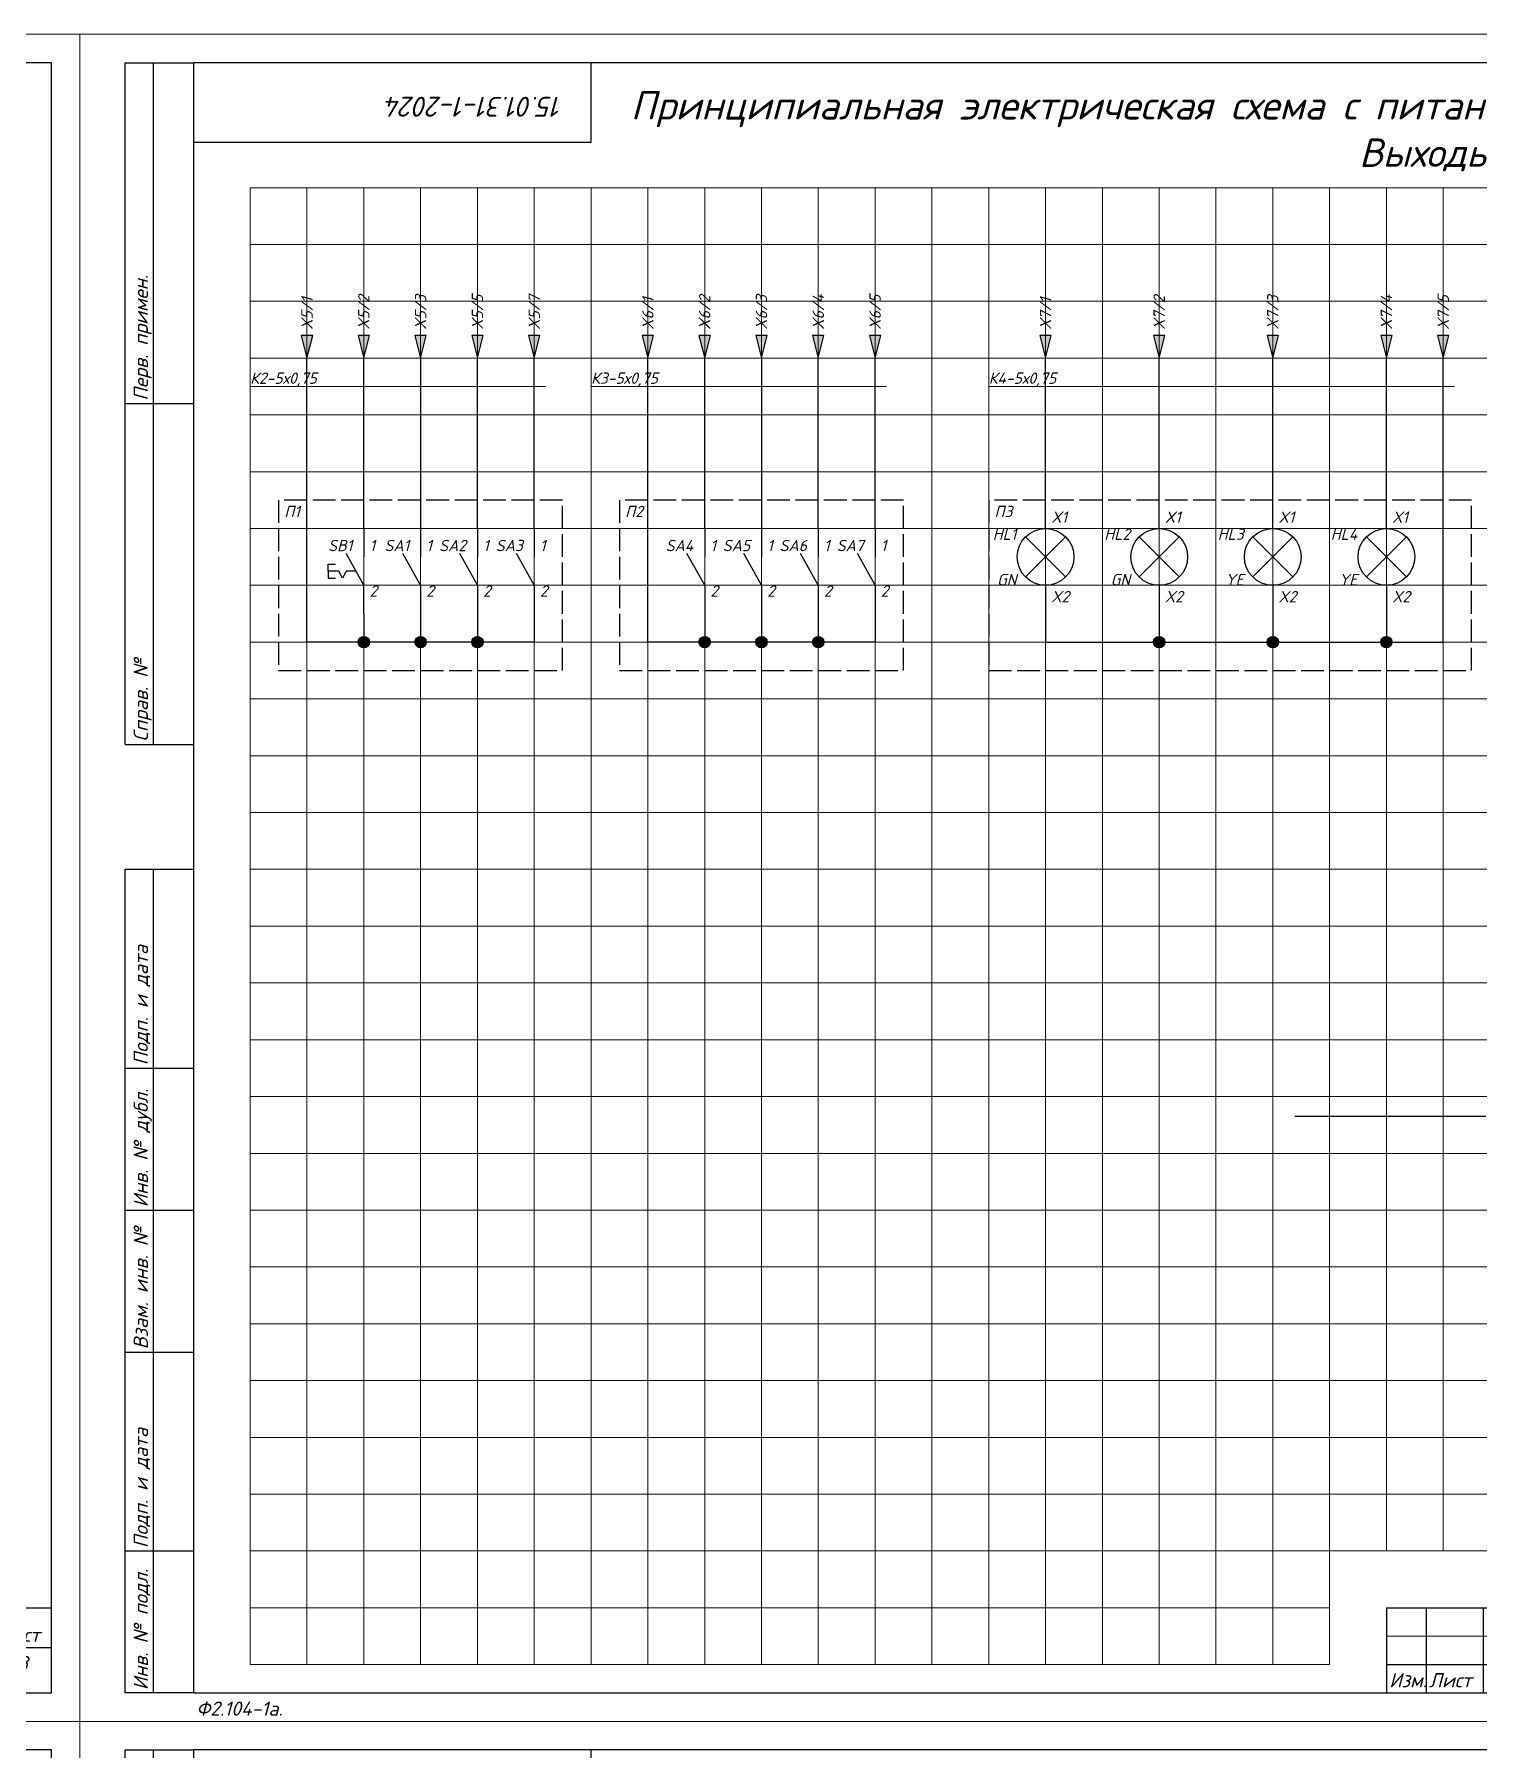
# Model space of a CAD drawing. Header units: millimetres. Extents: x 0 to 53000, y -591 to 24400.
# Drawn here: x 9672 to 9926.2, y 295 to 597 of the extents above; entities that cross this region are included whole.
import ezdxf
from ezdxf.enums import TextEntityAlignment as Align

# ---------------------------------------------------------------- set-up
doc = ezdxf.new("R2010")
doc.units = ezdxf.units.MM
doc.linetypes.add('Ш4х1_Гост_ЕСКД', pattern=[5, 4, -1])
for name, color, linetype, lineweight in [('4', 4, 'Continuous', 15), ('Основная', 7, 'Continuous', 30), ('Тонкая для кабелей', 7, 'Continuous', 15), ('Штриховая', 7, 'Ш4х1_Гост_ЕСКД', 30)]:
    doc.layers.add(name, color=color, linetype=linetype, lineweight=lineweight)
doc.layers.add('Привязки', color=2, linetype='Continuous', lineweight=0, plot=False, transparency=0.8)
doc.layers.add('рамка', color=253, linetype='Continuous', lineweight=5, transparency=0.8)
doc.styles.add('текст', font='isocpeui.ttf')

# ---------------------------------------------------------------- blocks, each defined once
blk = doc.blocks.new('*U110')
for p, q in [((8, 232), (8, 292)), ((8, 292), (20, 292)), ((13, 232), (13, 292)), ((90, 292), (90, 292)), ((90, 292), (90, 292)), ((90, 278), (90, 292)), ((90, 292), (90, 292)), ((90, 292), (90, 292)), ((90, 292), (90, 292)), ((20, 278), (90, 278)), ((8, 232), (20, 232)), ((8, 172), (8, 232)), ((13, 172), (13, 232)), ((8, 172), (20, 172)), ((8, 115), (8, 150)), ((8, 150), (20, 150)), ((13, 115), (13, 150)), ((8, 90), (8, 115)), ((8, 115), (20, 115)), ((13, 90), (13, 115)), ((8, 65), (8, 90)), ((8, 90), (20, 90)), ((13, 65), (13, 90)), ((8, 30), (8, 65)), ((8, 65), (20, 65)), ((13, 30), (13, 65)), ((8, 5), (8, 30)), ((8, 30), (20, 30)), ((13, 5), (13, 30)), ((230, 20), (415, 20)), ((230, 20), (230, 5)), ((237, 20), (237, 5)), ((247, 20), (247, 5)), ((270, 20), (270, 5)), ((285, 20), (285, 5)), ((295, 20), (295, 5)), ((405, 20), (405, 5)), ((415, 20), (415, 20)), ((415, 20), (415, 20)), ((405, 13), (415, 13)), ((230, 10), (295, 10)), ((20, 5), (8, 5)), ((230, 5), (295, 5)), ((415, 5), (415, 5)), ((415, 5), (415, 5)), ((415, 5), (415, 5)), ((415, 5), (415, 5)), ((415, 5), (415, 5)), ((415, 5), (415, 5)), ((415, 5), (415, 5))]:
    blk.add_line(p, q)
blk.add_lwpolyline([(20, 5), (415, 5), (415, 292), (20, 292)], close=True)
at = {"layer": '4'}
for p, q in [((230, 15), (295, 15)), ((415, 5), (415, 5)), ((415, 5), (415, 5)), ((415, 5), (415, 5)), ((415, 5), (415, 5)), ((415, 5), (415, 5)), ((415, 5), (415, 5)), ((415, 5), (415, 5)), ((415, 5), (415, 5)), ((415, 5), (415, 5))]:
    blk.add_line(p, q, dxfattribs=at)
at = {"layer": 'Привязки'}
blk.add_lwpolyline([(0, 0), (420, 0), (420, 297), (0, 297)], close=True, dxfattribs=at)
at = {"layer": 'рамка'}
blk.add_lwpolyline([(0, 297), (420, 297), (420, 0), (0, 0)], close=True, dxfattribs=at)
at = {"style": 'текст'}
for s, p in [('Перв. примен.', (12, 232.5)), ('Справ. №', (12, 172.5)), ('Подп. и дата', (12, 115.5)), ('Инв. № дубл.', (12, 90.5)), ('Взам. инв. №', (12, 65.5)), ('Подп. и дата', (12, 30.5)), ('Инв. № подл.', (12, 5.5))]:
    blk.add_text(s, height=2.5, rotation=90, dxfattribs=at).set_placement(p)
for s, height, p in [('Лист', 2.5, (405.5, 14)), ('Изм.', 2.5, (230.5, 6)), ('Лист', 2.5, (237.5, 6)), ('№ Докум.', 2.5, (247.5, 6)), ('Подп.', 2.5, (270.5, 6)), ('Дата', 2.5, (285.5, 6)), ('Ф2.104-1.', 0.005, (20, 4.99)), ('Ф2.104-1а.', 2.5, (20.5, 1)), ('Формат', 2.5, (365.5, 1)), ('А3', 2.5, (380.5, 1)), ('Разраб.', 0.0000135, (415, 5)), ('Пров.', 0.0000135, (415, 5)), ('Т.контр.', 0.0000135, (415, 5)), ('Н.контр.', 0.0000135, (415, 5)), ('Утв.', 0.0000135, (415, 5)), ('Лит.', 0.0000135, (415, 5)), ('Масса', 0.0000135, (415, 5)), ('Масштаб', 0.0000135, (415, 5)), ('Листов', 0.0000135, (415, 5)), ('А4', 0.025, (419.61, 0.01)), ('А2', 0.00833, (419.87, 0)), ('А1', 0.00625, (419.9, 0)), ('А0', 0.005, (419.92, 0))]:
    blk.add_text(s, height=height, dxfattribs=at).set_placement(p)
for tag, p, height in [('12', (90, 292), 0.00000373), ('13', (90, 292), 0.00000373), ('27', (90, 292), 0.00000522), ('29', (105, 249), 3.5), ('ИЗМ2', (230.5, 16), 2.5), ('ЛИСТИЗМ2', (237.5, 16), 2.5), ('№ДОКУМИЗМ2', (247.5, 16), 2.5), ('28', (415, 20), 0.0000438), ('ОБОЗНАЧЕНИЕ', (300, 11), 5), ('ИЗМ1', (230.5, 11), 2.5), ('ЛИСТИЗМ1', (237.5, 11), 2.5), ('№ДОКУМИЗМ1', (247.5, 11), 2.5), ('ПОДПИЗМ1', (270.5, 11), 2.5), ('ДАТАИЗМ1', (285.5, 11), 2.5), ('ДАТАНКОНТР', (285.5, 11), 2.5), ('ДАТАУТВ', (285.5, 6), 2.5), ('РАЗРАБ', (415, 5), 0.0000135), ('ЛИСТОВ', (415, 5), 0.0000135), ('ПРОВ', (415, 5), 0.0000135), ('ТКОНТР', (415, 5), 0.0000135), ('НКОНТР', (415, 5), 0.0000135), ('УТВ', (415, 5), 0.0000135), ('10', (415, 5), 0.0000135), ('11', (415, 5), 0.0000135), ('ПОДПИЗМ2', (415, 5), 0.0000135), ('ДАТАИЗМ2', (415, 5), 0.0000135), ('ИЗМ3', (415, 5), 0.0000135), ('ЛИСТИЗМ3', (415, 5), 0.0000135), ('№ДОКУМИЗМ3', (415, 5), 0.0000135), ('ПОДПИЗМ3', (415, 5), 0.0000135), ('ДАТАИЗМ3', (415, 5), 0.0000135), ('ИЗМ4', (415, 5), 0.0000135), ('ЛИСТИЗМ4', (415, 5), 0.0000135), ('№ДОКУМИЗМ4', (415, 5), 0.0000135), ('ПОДПИЗМ4', (415, 5), 0.0000135), ('ДАТАИЗМ4', (415, 5), 0.0000135), ('ДАТАРАЗРАБ', (415, 5), 0.0000135), ('ДАТАПРОВ', (415, 5), 0.0000135), ('ДАТАТКОНТР', (415, 5), 0.0000135)]:
    blk.add_attdef(tag, p, '', height=height, dxfattribs=at)
for tag, p, height, rotation in [('ОБОЗНАЧЕНИЕ-ВЕРХ', (85, 286), 3.5, 180), ('ПРИМЕНЯЕМОСТЬ', (19, 232.5), 2.5, 90), ('СПРАВ№', (19, 172.5), 2.5, 90), ('ДАТАУЧЁТАДУБЛ', (19, 115.5), 2.5, 90), ('ИНВ№ДУБЛ', (19, 90.5), 2.5, 90), ('ВЗАМИНВ№', (19, 65.5), 2.5, 90), ('ДАТАУЧЁТА', (19, 30.5), 2.5, 90), ('ИНВ№ПОДЛ', (19, 5.5), 2.5, 90)]:
    blk.add_attdef(tag, p, '', height=height, rotation=rotation, dxfattribs=at)
blk.add_attdef('30', text='', height=5, dxfattribs=at).set_placement((355, 34), align=Align.MIDDLE)
for tag, height, p in [('ЛИСТ', 2.5, (410, 9)), ('НАИМЕНОВАНИЕ1', 0.000027, (415, 5)), ('НАИМЕНОВАНИЕ2', 0.0000189, (415, 5)), ('НАИМЕНОВАНИЕ3', 0.0000189, (415, 5)), ('НАИМЕНОВАНИЕ4', 0.0000135, (415, 5)), ('МАССА', 0.0000189, (415, 5)), ('МАСШТАБ', 0.0000189, (415, 5)), ('МАТЕРИАЛ1', 0.0000135, (415, 5)), ('МАТЕРИАЛ2', 0.0000135, (415, 5)), ('МАТЕРИАЛ3', 0.0000135, (415, 5)), ('ПРЕДПРИЯТИЕ1', 0.0000189, (415, 5)), ('ПРЕДПРИЯТИЕ2', 0.0000189, (415, 5)), ('ПРЕДПРИЯТИЕ3', 0.0000189, (415, 5))]:
    blk.add_attdef(tag, text='', height=height, dxfattribs=at).set_placement(p, align=Align.CENTER)
for tag in ['ЛИТЕРА', 'ЛИТЕРА2', 'ЛИТЕРА3']:
    blk.add_attdef(tag, text='', height=0.0000135, dxfattribs=at).set_placement((415, 5), align=Align.RIGHT)
for tag in ['ИНДЕКС', 'ИНДЕКС2', 'ИНДЕКС3']:
    blk.add_attdef(tag, text='', height=0.0000135, dxfattribs=at).set_placement((415, 5), align=Align.TOP_LEFT)
blk = doc.blocks.new('КПИ 2-2.5 серая')
at = {"layer": 'Основная', "true_color": 0x939598}
h = blk.add_hatch(dxfattribs=at)
h.set_pattern_fill('AR-B816', color=252)
h.paths.add_polyline_path([(2283.68, 559.35), (2288.88, 559.35), (2288.88, 608.65), (2283.68, 608.65)])
h.paths.add_polyline_path([(2286.28, 587), (2287.86, 587), (2287.86, 584), (2287.86, 581), (2286.28, 581), (2284.71, 581), (2284.71, 584), (2284.71, 587)], flags=16)
h.paths.add_polyline_path([(2285.28, 596.82), (2285.28, 598.82), (2287.28, 598.82), (2287.28, 596.82)], flags=16)
h.paths.add_polyline_path([(2284.87, 603.24, -1), (2287.7, 603.24, -1)], flags=16)
h.paths.add_polyline_path([(2285.28, 571.18), (2287.28, 571.18), (2287.28, 569.18), (2285.28, 569.18)], flags=16)
h.paths.add_polyline_path([(2287.7, 564.76, -1), (2284.87, 564.76, -1)], flags=16)
blk = doc.blocks.new('КПИ 2-1.5 красная')
at = {"layer": 'Основная'}
h = blk.add_hatch(dxfattribs=at)
h.set_pattern_fill('AR-B816', color=1)
h.paths.add_polyline_path([(2253.48, 559.35), (2257.68, 559.35), (2257.68, 608.65), (2253.48, 608.65)])
h.paths.add_polyline_path([(2255.58, 587), (2257.16, 587), (2257.16, 584), (2257.16, 581), (2255.58, 581), (2254.01, 581), (2254.01, 584), (2254.01, 587)], flags=16)
h.paths.add_polyline_path([(2254.58, 596.82), (2254.58, 598.82), (2256.58, 598.82), (2256.58, 596.82)], flags=16)
h.paths.add_polyline_path([(2254.16, 603.24, -1), (2257, 603.24, -1)], flags=16)
h.paths.add_polyline_path([(2256.58, 571.18), (2256.58, 569.18), (2254.58, 569.18), (2254.58, 571.18)], flags=16)
h.paths.add_polyline_path([(2257, 564.76, -1), (2254.16, 564.76, -1)], flags=16)
at = {"style": 'текст'}
blk.add_attdef('№', text='', height=3, dxfattribs=at).set_placement((2, 9), align=Align.MIDDLE_CENTER)

msp = doc.modelspace()

# ---------------------------------------------------------------- hatches: boundary and pattern name
at = {"layer": 'Основная'}
h = msp.add_hatch(color=256, dxfattribs=at)
h.dxf.hatch_style = 1
h.paths.add_polyline_path([(9720, 540), (9721, 544), (9720, 544)])
h.paths.add_polyline_path([(9720, 540), (9720, 544), (9719, 544)])
h = msp.add_hatch(color=256, dxfattribs=at)
h.dxf.hatch_style = 1
h.paths.add_polyline_path([(9730, 540), (9731, 544), (9730, 544)])
h.paths.add_polyline_path([(9730, 540), (9730, 544), (9729, 544)])
h = msp.add_hatch(color=256, dxfattribs=at)
h.dxf.hatch_style = 1
h.paths.add_polyline_path([(9740, 540), (9741, 544), (9740, 544)])
h.paths.add_polyline_path([(9740, 540), (9740, 544), (9739, 544)])
h = msp.add_hatch(color=256, dxfattribs=at)
h.dxf.hatch_style = 1
h.paths.add_polyline_path([(9750, 540), (9751, 544), (9750, 544)])
h.paths.add_polyline_path([(9750, 540), (9750, 544), (9749, 544)])
h = msp.add_hatch(color=256, dxfattribs=at)
h.dxf.hatch_style = 1
h.paths.add_polyline_path([(9760, 540), (9761, 544), (9760, 544)])
h.paths.add_polyline_path([(9760, 540), (9760, 544), (9759, 544)])
h = msp.add_hatch(color=256, dxfattribs=at)
h.dxf.hatch_style = 1
h.paths.add_polyline_path([(9780, 540), (9781, 544), (9780, 544)])
h.paths.add_polyline_path([(9780, 540), (9780, 544), (9779, 544)])
h = msp.add_hatch(color=256, dxfattribs=at)
h.dxf.hatch_style = 1
h.paths.add_polyline_path([(9790, 540), (9791, 544), (9790, 544)])
h.paths.add_polyline_path([(9790, 540), (9790, 544), (9789, 544)])
h = msp.add_hatch(color=256, dxfattribs=at)
h.dxf.hatch_style = 1
h.paths.add_polyline_path([(9800, 540), (9801, 544), (9800, 544)])
h.paths.add_polyline_path([(9800, 540), (9800, 544), (9799, 544)])
h = msp.add_hatch(color=256, dxfattribs=at)
h.dxf.hatch_style = 1
h.paths.add_polyline_path([(9810, 540), (9811, 544), (9810, 544)])
h.paths.add_polyline_path([(9810, 540), (9810, 544), (9809, 544)])
h = msp.add_hatch(color=256, dxfattribs=at)
h.dxf.hatch_style = 1
h.paths.add_polyline_path([(9820, 540), (9821, 544), (9820, 544)])
h.paths.add_polyline_path([(9820, 540), (9820, 544), (9819, 544)])
h = msp.add_hatch(color=256, dxfattribs=at)
h.dxf.hatch_style = 1
h.paths.add_polyline_path([(9850, 540), (9851, 544), (9850, 544)])
h.paths.add_polyline_path([(9850, 540), (9850, 544), (9849, 544)])
h = msp.add_hatch(color=256, dxfattribs=at)
h.dxf.hatch_style = 1
h.paths.add_polyline_path([(9870, 540), (9871, 544), (9870, 544)])
h.paths.add_polyline_path([(9870, 540), (9870, 544), (9869, 544)])
h = msp.add_hatch(color=256, dxfattribs=at)
h.dxf.hatch_style = 1
h.paths.add_polyline_path([(9890, 540), (9891, 544), (9890, 544)])
h.paths.add_polyline_path([(9890, 540), (9890, 544), (9889, 544)])
h = msp.add_hatch(color=256, dxfattribs=at)
h.dxf.hatch_style = 1
h.paths.add_polyline_path([(9910, 540), (9911, 544), (9910, 544)])
h.paths.add_polyline_path([(9910, 540), (9910, 544), (9909, 544)])
h = msp.add_hatch(color=256, dxfattribs=at)
h.dxf.hatch_style = 1
h.paths.add_polyline_path([(9920, 540), (9921, 544), (9920, 544)])
h.paths.add_polyline_path([(9920, 540), (9920, 544), (9919, 544)])
h = msp.add_hatch(color=256, dxfattribs=at)
h.dxf.hatch_style = 1
h.paths.add_polyline_path([(9730, 490), (9730, 491, 0.414213562), (9729, 490)])
h.paths.add_polyline_path([(9731, 490, 0.414213562), (9730, 491), (9730, 490)])
h.paths.add_polyline_path([(9729, 490, 0.414213562), (9730, 489), (9730, 490)])
h.paths.add_polyline_path([(9730, 490), (9730, 489, 0.414213562), (9731, 490)])
h = msp.add_hatch(color=256, dxfattribs=at)
h.dxf.hatch_style = 1
h.paths.add_polyline_path([(9740, 490), (9740, 491, 0.414213562), (9739, 490)])
h.paths.add_polyline_path([(9741, 490, 0.414213562), (9740, 491), (9740, 490)])
h.paths.add_polyline_path([(9739, 490, 0.414213562), (9740, 489), (9740, 490)])
h.paths.add_polyline_path([(9740, 490), (9740, 489, 0.414213562), (9741, 490)])
h = msp.add_hatch(color=256, dxfattribs=at)
h.dxf.hatch_style = 1
h.paths.add_polyline_path([(9750, 490), (9750, 491, 0.414213562), (9749, 490)])
h.paths.add_polyline_path([(9751, 490, 0.414213562), (9750, 491), (9750, 490)])
h.paths.add_polyline_path([(9749, 490, 0.414213562), (9750, 489), (9750, 490)])
h.paths.add_polyline_path([(9750, 490), (9750, 489, 0.414213562), (9751, 490)])
h = msp.add_hatch(color=256, dxfattribs=at)
h.dxf.hatch_style = 1
h.paths.add_polyline_path([(9790, 490), (9790, 491, 0.414213562), (9789, 490)])
h.paths.add_polyline_path([(9791, 490, 0.414213562), (9790, 491), (9790, 490)])
h.paths.add_polyline_path([(9789, 490, 0.414213562), (9790, 489), (9790, 490)])
h.paths.add_polyline_path([(9790, 490), (9790, 489, 0.414213562), (9791, 490)])
h = msp.add_hatch(color=256, dxfattribs=at)
h.dxf.hatch_style = 1
h.paths.add_polyline_path([(9800, 490), (9800, 491, 0.414213562), (9799, 490)])
h.paths.add_polyline_path([(9801, 490, 0.414213562), (9800, 491), (9800, 490)])
h.paths.add_polyline_path([(9799, 490, 0.414213562), (9800, 489), (9800, 490)])
h.paths.add_polyline_path([(9800, 490), (9800, 489, 0.414213562), (9801, 490)])
h = msp.add_hatch(color=256, dxfattribs=at)
h.dxf.hatch_style = 1
h.paths.add_polyline_path([(9810, 490), (9810, 491, 0.414213562), (9809, 490)])
h.paths.add_polyline_path([(9811, 490, 0.414213562), (9810, 491), (9810, 490)])
h.paths.add_polyline_path([(9809, 490, 0.414213562), (9810, 489), (9810, 490)])
h.paths.add_polyline_path([(9810, 490), (9810, 489, 0.414213562), (9811, 490)])
h = msp.add_hatch(color=256, dxfattribs=at)
h.dxf.hatch_style = 1
h.paths.add_polyline_path([(9870, 490), (9870, 491, 0.414213562), (9869, 490)])
h.paths.add_polyline_path([(9871, 490, 0.414213562), (9870, 491), (9870, 490)])
h.paths.add_polyline_path([(9869, 490, 0.414213562), (9870, 489), (9870, 490)])
h.paths.add_polyline_path([(9870, 490), (9870, 489, 0.414213562), (9871, 490)])
h = msp.add_hatch(color=256, dxfattribs=at)
h.dxf.hatch_style = 1
h.paths.add_polyline_path([(9890, 490), (9890, 491, 0.414213562), (9889, 490)])
h.paths.add_polyline_path([(9891, 490, 0.414213562), (9890, 491), (9890, 490)])
h.paths.add_polyline_path([(9889, 490, 0.414213562), (9890, 489), (9890, 490)])
h.paths.add_polyline_path([(9890, 490), (9890, 489, 0.414213562), (9891, 490)])
h = msp.add_hatch(color=256, dxfattribs=at)
h.dxf.hatch_style = 1
h.paths.add_polyline_path([(9910, 490), (9910, 491, 0.414213562), (9909, 490)])
h.paths.add_polyline_path([(9911, 490, 0.414213562), (9910, 491), (9910, 490)])
h.paths.add_polyline_path([(9909, 490, 0.414213562), (9910, 489), (9910, 490)])
h.paths.add_polyline_path([(9910, 490), (9910, 489, 0.414213562), (9911, 490)])

# ---------------------------------------------------------------- linework, layer by layer
for p, q in [((9719, 544), (9720, 540)), ((9721, 544), (9719, 544)), ((9720, 540), (9721, 544)), ((9729, 544), (9730, 540)), ((9731, 544), (9729, 544)), ((9730, 540), (9731, 544)), ((9739, 544), (9740, 540)), ((9741, 544), (9739, 544)), ((9740, 540), (9741, 544)), ((9749, 544), (9750, 540)), ((9751, 544), (9749, 544)), ((9750, 540), (9751, 544)), ((9759, 544), (9760, 540)), ((9761, 544), (9759, 544)), ((9760, 540), (9761, 544)), ((9779, 544), (9780, 540)), ((9781, 544), (9779, 544)), ((9780, 540), (9781, 544)), ((9789, 544), (9790, 540)), ((9791, 544), (9789, 544)), ((9790, 540), (9791, 544)), ((9799, 544), (9800, 540)), ((9801, 544), (9799, 544)), ((9800, 540), (9801, 544)), ((9809, 544), (9810, 540)), ((9811, 544), (9809, 544)), ((9810, 540), (9811, 544)), ((9819, 544), (9820, 540)), ((9821, 544), (9819, 544)), ((9820, 540), (9821, 544)), ((9849, 544), (9850, 540)), ((9851, 544), (9849, 544)), ((9850, 540), (9851, 544)), ((9869, 544), (9870, 540)), ((9871, 544), (9869, 544)), ((9870, 540), (9871, 544)), ((9889, 544), (9890, 540)), ((9891, 544), (9889, 544)), ((9890, 540), (9891, 544)), ((9909, 544), (9910, 540)), ((9911, 544), (9909, 544)), ((9910, 540), (9911, 544)), ((9919, 544), (9920, 540)), ((9921, 544), (9919, 544)), ((9920, 540), (9921, 544)), ((9720, 490), (9720, 540)), ((9730, 535), (9730, 540)), ((9740, 540), (9740, 510)), ((9750, 510), (9750, 540)), ((9760, 535), (9760, 540)), ((9780, 490), (9780, 540)), ((9790, 535), (9790, 540)), ((9800, 540), (9800, 510)), ((9810, 510), (9810, 540)), ((9820, 535), (9820, 540)), ((9850, 510), (9850, 540)), ((9870, 510), (9870, 540)), ((9890, 510), (9890, 540)), ((9910, 510), (9910, 540)), ((9920, 520), (9920, 540)), ((9730, 530), (9730, 535)), ((9760, 530), (9760, 535)), ((9790, 530), (9790, 535)), ((9820, 530), (9820, 535)), ((9730, 510), (9730, 530)), ((9760, 510), (9760, 530)), ((9790, 510), (9790, 530)), ((9820, 510), (9820, 530)), ((9920, 490), (9920, 520)), ((9730, 510), (9730, 505)), ((9740, 510), (9740, 505)), ((9750, 510), (9750, 505)), ((9760, 510), (9760, 505)), ((9790, 510), (9790, 505)), ((9800, 510), (9800, 505)), ((9810, 510), (9810, 505)), ((9820, 510), (9820, 505)), ((9846.46447, 508.53553), (9853.53553, 501.46447)), ((9846.46447, 501.46447), (9853.53553, 508.53553)), ((9866.46447, 508.53553), (9873.53553, 501.46447)), ((9866.46447, 501.46447), (9873.53553, 508.53553)), ((9886.46447, 508.53553), (9893.53553, 501.46447)), ((9886.46447, 501.46447), (9893.53553, 508.53553)), ((9906.46447, 508.53553), (9913.53553, 501.46447)), ((9906.46447, 501.46447), (9913.53553, 508.53553)), ((9730, 500), (9726.875, 505.625)), ((9740, 500), (9736.875, 505.625)), ((9750, 500), (9746.875, 505.625)), ((9760, 500), (9756.875, 505.625)), ((9790, 500), (9786.875, 505.625)), ((9800, 500), (9796.875, 505.625)), ((9810, 500), (9806.875, 505.625)), ((9820, 500), (9816.875, 505.625)), ((9723.75, 503.75), (9725, 503.75)), ((9723.75, 502.5), (9723.75, 503.75)), ((9725.625, 502.5), (9723.75, 502.5)), ((9723.75, 502.5), (9723.75, 501.25)), ((9726.25, 501.25), (9725.625, 502.5)), ((9726.875, 502.5), (9726.25, 501.25)), ((9728.61111, 502.5), (9726.875, 502.5)), ((9723.75, 501.25), (9725, 501.25)), ((9730, 495), (9730, 500)), ((9740, 500), (9740, 495)), ((9750, 500), (9750, 495)), ((9760, 500), (9760, 495)), ((9790, 500), (9790, 495)), ((9800, 500), (9800, 495)), ((9810, 500), (9810, 495)), ((9820, 500), (9820, 495)), ((9850, 500), (9850, 495)), ((9870, 500), (9870, 495)), ((9890, 500), (9890, 495)), ((9910, 500), (9910, 495)), ((9730, 495), (9730, 490)), ((9740, 495), (9740, 490)), ((9750, 495), (9750, 490)), ((9760, 495), (9760, 490)), ((9790, 495), (9790, 490)), ((9800, 495), (9800, 490)), ((9810, 495), (9810, 490)), ((9820, 495), (9820, 490)), ((9850, 495), (9850, 490)), ((9870, 495), (9870, 490)), ((9890, 495), (9890, 490)), ((9910, 495), (9910, 490)), ((9760, 490), (9720, 490)), ((9820, 490), (9780, 490)), ((9850, 490), (9920, 490))]:
    msp.add_line(p, q, dxfattribs=at)
for centre, radius in [((9850, 505), 5), ((9870, 505), 5), ((9890, 505), 5), ((9910, 505), 5), ((9730, 490), 1), ((9740, 490), 1), ((9750, 490), 1), ((9790, 490), 1), ((9800, 490), 1), ((9810, 490), 1), ((9870, 490), 1), ((9890, 490), 1), ((9910, 490), 1)]:
    msp.add_circle(centre, radius, dxfattribs=at)
at = {"layer": 'Привязки'}
for p, q in [((9710, 570), (10080, 570)), ((9710, 310), (9710, 570)), ((9720, 570), (9720, 310)), ((9730, 570), (9730, 310)), ((9740, 570), (9740, 310)), ((9750, 570), (9750, 310)), ((9760, 570), (9760, 310)), ((9770, 570), (9770, 310)), ((9780, 570), (9780, 310)), ((9790, 570), (9790, 310)), ((9800, 570), (9800, 310)), ((9810, 570), (9810, 310)), ((9820, 570), (9820, 310)), ((9830, 570), (9830, 310)), ((9840, 570), (9840, 310)), ((9850, 570), (9850, 310)), ((9860, 570), (9860, 310)), ((9870, 570), (9870, 310)), ((9880, 570), (9880, 310)), ((9890, 570), (9890, 310)), ((9900, 570), (9900, 330)), ((9910, 570), (9910, 330)), ((9920, 570), (9920, 330)), ((9710, 560), (10080, 560)), ((9710, 550), (10080, 550)), ((9710, 540), (10080, 540)), ((9710, 530), (10080, 530)), ((9710, 520), (10080, 520)), ((9710, 510), (10080, 510)), ((9710, 500), (10080, 500)), ((9710, 490), (10080, 490)), ((9710, 480), (10080, 480)), ((9710, 470), (10080, 470)), ((9710, 460), (10080, 460)), ((9710, 450), (10080, 450)), ((9710, 440), (10080, 440)), ((9710, 430), (10080, 430)), ((9710, 420), (10080, 420)), ((9710, 410), (10080, 410)), ((9710, 400), (10080, 400)), ((9710, 390), (10080, 390)), ((9710, 380), (10080, 380)), ((9710, 370), (10080, 370)), ((9710, 360), (10080, 360)), ((9710, 350), (10080, 350)), ((9710, 340), (10080, 340)), ((9710, 330), (9900, 330)), ((10080, 330), (9900, 330)), ((9900, 330), (9900, 310)), ((9710, 320), (9900, 320)), ((9900, 310), (9710, 310))]:
    msp.add_line(p, q, dxfattribs=at)
at = {"layer": 'Тонкая для кабелей'}
for p, q in [((9730, 535), (9710, 535)), ((9762, 535), (9730, 535)), ((9790, 535), (9770, 535)), ((9822, 535), (9790, 535)), ((9860, 535), (9840, 535)), ((9922, 535), (9860, 535))]:
    msp.add_line(p, q, dxfattribs=at)
at = {"layer": 'Штриховая'}
for p, q in [((9765, 515), (9715, 515)), ((9715, 515), (9715, 485)), ((9765, 485), (9765, 515)), ((9825, 515), (9775, 515)), ((9775, 515), (9775, 485)), ((9825, 485), (9825, 515)), ((9840, 515), (9840, 485)), ((9925, 515), (9840, 515)), ((9925, 485), (9925, 515)), ((9715, 485), (9765, 485)), ((9775, 485), (9825, 485)), ((9840, 485), (9925, 485))]:
    msp.add_line(p, q, dxfattribs=at)

# ---------------------------------------------------------------- block references
ref = msp.add_blockref('*U110', (9260, 300))
ref.add_attrib('ОБОЗНАЧЕНИЕ', '15.01.31-1-2024', (9560, 311), dxfattribs={"height": 5, "style": 'текст'})
ref.add_attrib('ОБОЗНАЧЕНИЕ-ВЕРХ', '15.01.31-1-2024', (9345, 586), dxfattribs={"height": 3.5, "rotation": 180, "style": 'текст'})
ref.add_attrib('НАИМЕНОВАНИЕ1', 'Система', dxfattribs={"height": 0.0000189, "style": 'текст'}).set_placement((9674.99954, 305.00017), align=Align.CENTER)
ref.add_attrib('НАИМЕНОВАНИЕ2', 'автоматического управления', dxfattribs={"height": 0.0000189, "style": 'текст'}).set_placement((9674.99954, 305.00014), align=Align.CENTER)
ref.add_attrib('НАИМЕНОВАНИЕ3', 'уровнем', dxfattribs={"height": 0.0000189, "style": 'текст'}).set_placement((9674.99954, 305.00011), align=Align.CENTER)
ref.add_attrib('РАЗРАБ', 'Соловьев И. П.', (9674.99909, 305.00014), dxfattribs={"height": 0.0000108, "style": 'текст'})
ref.add_attrib('ЛИСТОВ', '3', (9674.99992, 305.00009), dxfattribs={"height": 0.0000135, "style": 'текст'})
ref.add_attrib('ЛИСТ', '3', dxfattribs={"height": 2.5, "style": 'текст'}).set_placement((9670, 309), align=Align.CENTER)
ref.add_attrib('МАТЕРИАЛ2', 'Принципиальная электрическая схема', dxfattribs={"height": 0.0000135, "style": 'текст'}).set_placement((9674.99954, 305.00003), align=Align.CENTER)
ref.add_attrib('ПРЕДПРИЯТИЕ1', 'ФГБОУ ДПО "Институт', dxfattribs={"height": 0.0000108, "style": 'текст'}).set_placement((9674.99986, 305.00006), align=Align.CENTER)
ref.add_attrib('ПРЕДПРИЯТИЕ2', 'развития профессионального', dxfattribs={"height": 0.0000108, "style": 'текст'}).set_placement((9674.99986, 305.00003), align=Align.CENTER)
ref.add_attrib('ПРЕДПРИЯТИЕ3', 'образования"', dxfattribs={"height": 0.0000108, "style": 'текст'}).set_placement((9674.99986, 305.00001), align=Align.CENTER)
ref = msp.add_blockref('*U110', (9680, 300))
ref.add_attrib('ОБОЗНАЧЕНИЕ', '15.01.31-1-2024', (9980, 311), dxfattribs={"height": 5, "style": 'текст'})
ref.add_attrib('ОБОЗНАЧЕНИЕ-ВЕРХ', '15.01.31-1-2024', (9765, 586), dxfattribs={"height": 3.5, "rotation": 180, "style": 'текст'})
ref.add_attrib('НАИМЕНОВАНИЕ1', 'Система', dxfattribs={"height": 0.0000189, "style": 'текст'}).set_placement((10094.99954, 305.00017), align=Align.CENTER)
ref.add_attrib('НАИМЕНОВАНИЕ2', 'автоматического управления', dxfattribs={"height": 0.0000189, "style": 'текст'}).set_placement((10094.99954, 305.00014), align=Align.CENTER)
ref.add_attrib('НАИМЕНОВАНИЕ3', 'уровнем', dxfattribs={"height": 0.0000189, "style": 'текст'}).set_placement((10094.99954, 305.00011), align=Align.CENTER)
ref.add_attrib('РАЗРАБ', 'Соловьев И. П.', (10094.99909, 305.00014), dxfattribs={"height": 0.0000108, "style": 'текст'})
ref.add_attrib('ЛИСТОВ', '3', (10094.99992, 305.00009), dxfattribs={"height": 0.0000135, "style": 'текст'})
ref.add_attrib('ЛИСТ', '4', dxfattribs={"height": 2.5, "style": 'текст'}).set_placement((10090, 309), align=Align.CENTER)
ref.add_attrib('МАТЕРИАЛ2', 'Принципиальная электрическая схема', dxfattribs={"height": 0.0000135, "style": 'текст'}).set_placement((10094.99954, 305.00003), align=Align.CENTER)
ref.add_attrib('ПРЕДПРИЯТИЕ1', 'ФГБОУ ДПО "Институт', dxfattribs={"height": 0.0000108, "style": 'текст'}).set_placement((10094.99986, 305.00006), align=Align.CENTER)
ref.add_attrib('ПРЕДПРИЯТИЕ2', 'развития профессионального', dxfattribs={"height": 0.0000108, "style": 'текст'}).set_placement((10094.99986, 305.00003), align=Align.CENTER)
ref.add_attrib('ПРЕДПРИЯТИЕ3', 'образования"', dxfattribs={"height": 0.0000108, "style": 'текст'}).set_placement((10094.99986, 305.00001), align=Align.CENTER)
ref = msp.add_blockref('*U110', (9260, 3))
ref.add_attrib('ОБОЗНАЧЕНИЕ', '15.01.31-1-2024', (9560, 14), dxfattribs={"height": 5, "style": 'текст'})
ref.add_attrib('ОБОЗНАЧЕНИЕ-ВЕРХ', '15.01.31-1-2024', (9345, 289), dxfattribs={"height": 3.5, "rotation": 180, "style": 'текст'})
ref.add_attrib('НАИМЕНОВАНИЕ1', 'Система', dxfattribs={"height": 0.0000189, "style": 'текст'}).set_placement((9674.99954, 8.00017), align=Align.CENTER)
ref.add_attrib('НАИМЕНОВАНИЕ2', 'автоматического управления', dxfattribs={"height": 0.0000189, "style": 'текст'}).set_placement((9674.99954, 8.00014), align=Align.CENTER)
ref.add_attrib('НАИМЕНОВАНИЕ3', 'уровнем', dxfattribs={"height": 0.0000189, "style": 'текст'}).set_placement((9674.99954, 8.00011), align=Align.CENTER)
ref.add_attrib('РАЗРАБ', 'Соловьев И. П.', (9674.99909, 8.00014), dxfattribs={"height": 0.0000108, "style": 'текст'})
ref.add_attrib('ЛИСТОВ', '3', (9674.99992, 8.00009), dxfattribs={"height": 0.0000135, "style": 'текст'})
ref.add_attrib('ЛИСТ', '3', dxfattribs={"height": 2.5, "style": 'текст'}).set_placement((9670, 12), align=Align.CENTER)
ref.add_attrib('МАТЕРИАЛ2', 'Принципиальная электрическая схема', dxfattribs={"height": 0.0000135, "style": 'текст'}).set_placement((9674.99954, 8.00003), align=Align.CENTER)
ref.add_attrib('ПРЕДПРИЯТИЕ1', 'ФГБОУ ДПО "Институт', dxfattribs={"height": 0.0000108, "style": 'текст'}).set_placement((9674.99986, 8.00006), align=Align.CENTER)
ref.add_attrib('ПРЕДПРИЯТИЕ2', 'развития профессионального', dxfattribs={"height": 0.0000108, "style": 'текст'}).set_placement((9674.99986, 8.00003), align=Align.CENTER)
ref.add_attrib('ПРЕДПРИЯТИЕ3', 'образования"', dxfattribs={"height": 0.0000108, "style": 'текст'}).set_placement((9674.99986, 8.00001), align=Align.CENTER)
ref = msp.add_blockref('*U110', (9680, 3))
ref.add_attrib('ОБОЗНАЧЕНИЕ', '15.01.31-1-2024', (9980, 14), dxfattribs={"height": 5, "style": 'текст'})
ref.add_attrib('ОБОЗНАЧЕНИЕ-ВЕРХ', '15.01.31-1-2024', (9765, 289), dxfattribs={"height": 3.5, "rotation": 180, "style": 'текст'})
ref.add_attrib('НАИМЕНОВАНИЕ1', 'Система', dxfattribs={"height": 0.0000189, "style": 'текст'}).set_placement((10094.99954, 8.00017), align=Align.CENTER)
ref.add_attrib('НАИМЕНОВАНИЕ2', 'автоматического управления', dxfattribs={"height": 0.0000189, "style": 'текст'}).set_placement((10094.99954, 8.00014), align=Align.CENTER)
ref.add_attrib('НАИМЕНОВАНИЕ3', 'уровнем', dxfattribs={"height": 0.0000189, "style": 'текст'}).set_placement((10094.99954, 8.00011), align=Align.CENTER)
ref.add_attrib('РАЗРАБ', 'Соловьев И. П.', (10094.99909, 8.00014), dxfattribs={"height": 0.0000108, "style": 'текст'})
ref.add_attrib('ЛИСТОВ', '3', (10094.99992, 8.00009), dxfattribs={"height": 0.0000135, "style": 'текст'})
ref.add_attrib('ЛИСТ', '4', dxfattribs={"height": 2.5, "style": 'текст'}).set_placement((10090, 12), align=Align.CENTER)
ref.add_attrib('МАТЕРИАЛ2', 'Принципиальная электрическая схема', dxfattribs={"height": 0.0000135, "style": 'текст'}).set_placement((10094.99954, 8.00003), align=Align.CENTER)
ref.add_attrib('ПРЕДПРИЯТИЕ1', 'ФГБОУ ДПО "Институт', dxfattribs={"height": 0.0000108, "style": 'текст'}).set_placement((10094.99986, 8.00006), align=Align.CENTER)
ref.add_attrib('ПРЕДПРИЯТИЕ2', 'развития профессионального', dxfattribs={"height": 0.0000108, "style": 'текст'}).set_placement((10094.99986, 8.00003), align=Align.CENTER)
ref.add_attrib('ПРЕДПРИЯТИЕ3', 'образования"', dxfattribs={"height": 0.0000108, "style": 'текст'}).set_placement((10094.99986, 8.00001), align=Align.CENTER)
at = {"layer": 'Основная', "lineweight": -3}
for p in [(7629.5, -44), (7629.5, -173.12421), (7634.7, -173.12421)]:
    msp.add_blockref('КПИ 2-2.5 серая', p, dxfattribs=at)
at = {"layer": 'Основная'}
for p in [(7640.4, -173.1242), (7644.6, -173.1242), (7648.8, -173.12421), (7653, -173.12421), (7657.2, -173.12421), (7661.4, -173.12421), (7665.6, -173.12421), (7669.8, -173.1242)]:
    msp.add_blockref('КПИ 2-1.5 красная', p, dxfattribs=at)

# ---------------------------------------------------------------- texts
at = {"layer": 'Основная', "style": 'текст'}
for s, width, heights, insert, char_height, attachment_point in [('Принципиальная электрическая схема с питанием ПЛР 24VDC и питанием входов ПЛР 24VDC\\PВыходы парные', 333.9398066, [15.99579], (9930.0001, 586.99998), 5, 2), ('X1', 3, [0], (9851, 511), 2, 7), ('X1', 3, [0], (9871, 511), 2, 7), ('X1', 3, [0], (9891, 511), 2, 7), ('X1', 3, [0], (9911, 511), 2, 7), ('1', 3, [0], (9731, 506), 2, 7), ('1', 3, [0], (9741, 506), 2, 7), ('1', 3, [0], (9751, 506), 2, 7), ('1', 3, [0], (9761, 506), 2, 7), ('1', 3, [0], (9791, 506), 2, 7), ('1', 3, [0], (9801, 506), 2, 7), ('1', 3, [0], (9811, 506), 2, 7), ('1', 3, [0], (9821, 506), 2, 7), ('2', 3, [0], (9731, 498), 2, 7), ('2', 3, [0], (9741, 498), 2, 7), ('2', 3, [0], (9751, 498), 2, 7), ('2', 3, [0], (9761, 498), 2, 7), ('2', 3, [0], (9791, 498), 2, 7), ('2', 3, [0], (9801, 498), 2, 7), ('2', 3, [0], (9811, 498), 2, 7), ('2', 3, [0], (9821, 498), 2, 7), ('X2', 3, [0], (9851, 497), 2, 7), ('X2', 3, [0], (9871, 497), 2, 7), ('X2', 3, [0], (9891, 497), 2, 7), ('X2', 3, [0], (9911, 497), 2, 7)]:
    msp.add_mtext_dynamic_manual_height_columns(s, width=width, gutter_width=200, heights=heights, dxfattribs=dict(at, insert=insert, char_height=char_height, attachment_point=attachment_point))
at = {"layer": 'Основная', "char_height": 2, "attachment_point": 1, "rotation": 90, "style": 'текст'}
for s, insert in [('X5/1', (9719, 545)), ('X5/2', (9729, 545)), ('X5/3', (9739, 545)), ('X5/5', (9749, 545)), ('X5/7', (9759, 545)), ('X6/1', (9779, 545)), ('X6/2', (9789, 545)), ('X6/3', (9799, 545)), ('X6/4', (9809, 545)), ('X6/5', (9819, 545)), ('X7/1', (9849, 545)), ('X7/2', (9869, 545)), ('X7/3', (9889, 545)), ('X7/4', (9909, 545)), ('X7/5', (9919, 545))]:
    msp.add_mtext_dynamic_manual_height_columns(s, width=5.8793103, gutter_width=200, heights=[0], dxfattribs=dict(at, insert=insert))
at = {"layer": 'Основная', "char_height": 2, "width": 3.8793103, "style": 'текст'}
for s, insert, attachment_point in [('П1', (9716, 512), 7), ('П2', (9776, 512), 7), ('П3', (9841, 512), 7), ('SB1', (9728, 506), 9), ('SА1', (9738, 506), 9), ('SА2', (9748, 506), 9), ('SА3', (9758, 506), 9), ('SА4', (9788, 506), 9), ('SА5', (9798, 506), 9), ('SА6', (9808, 506), 9), ('SА7', (9818, 506), 9), ('HL1', (9844.87931, 508), 9), ('HL2', (9864.87931, 508), 9), ('HL3', (9884.87931, 508), 9), ('HL4', (9904.87931, 508), 9), ('GN', (9844.87931, 500), 9), ('GN', (9864.87931, 500), 9), ('YE', (9884.87931, 500), 9), ('YE', (9904.87931, 500), 9)]:
    msp.add_mtext(s, dxfattribs=dict(at, insert=insert, attachment_point=attachment_point))
at = {"layer": 'Тонкая для кабелей', "char_height": 2, "attachment_point": 7, "style": 'текст'}
for s, insert in [('К2-5х0,75', (9710, 535)), ('К3-5х0,75', (9770, 535)), ('К4-5х0,75', (9840, 535))]:
    msp.add_mtext_dynamic_manual_height_columns(s, width=15.2567603, gutter_width=200, heights=[0], dxfattribs=dict(at, insert=insert))

doc.saveas('drawing.dxf')
